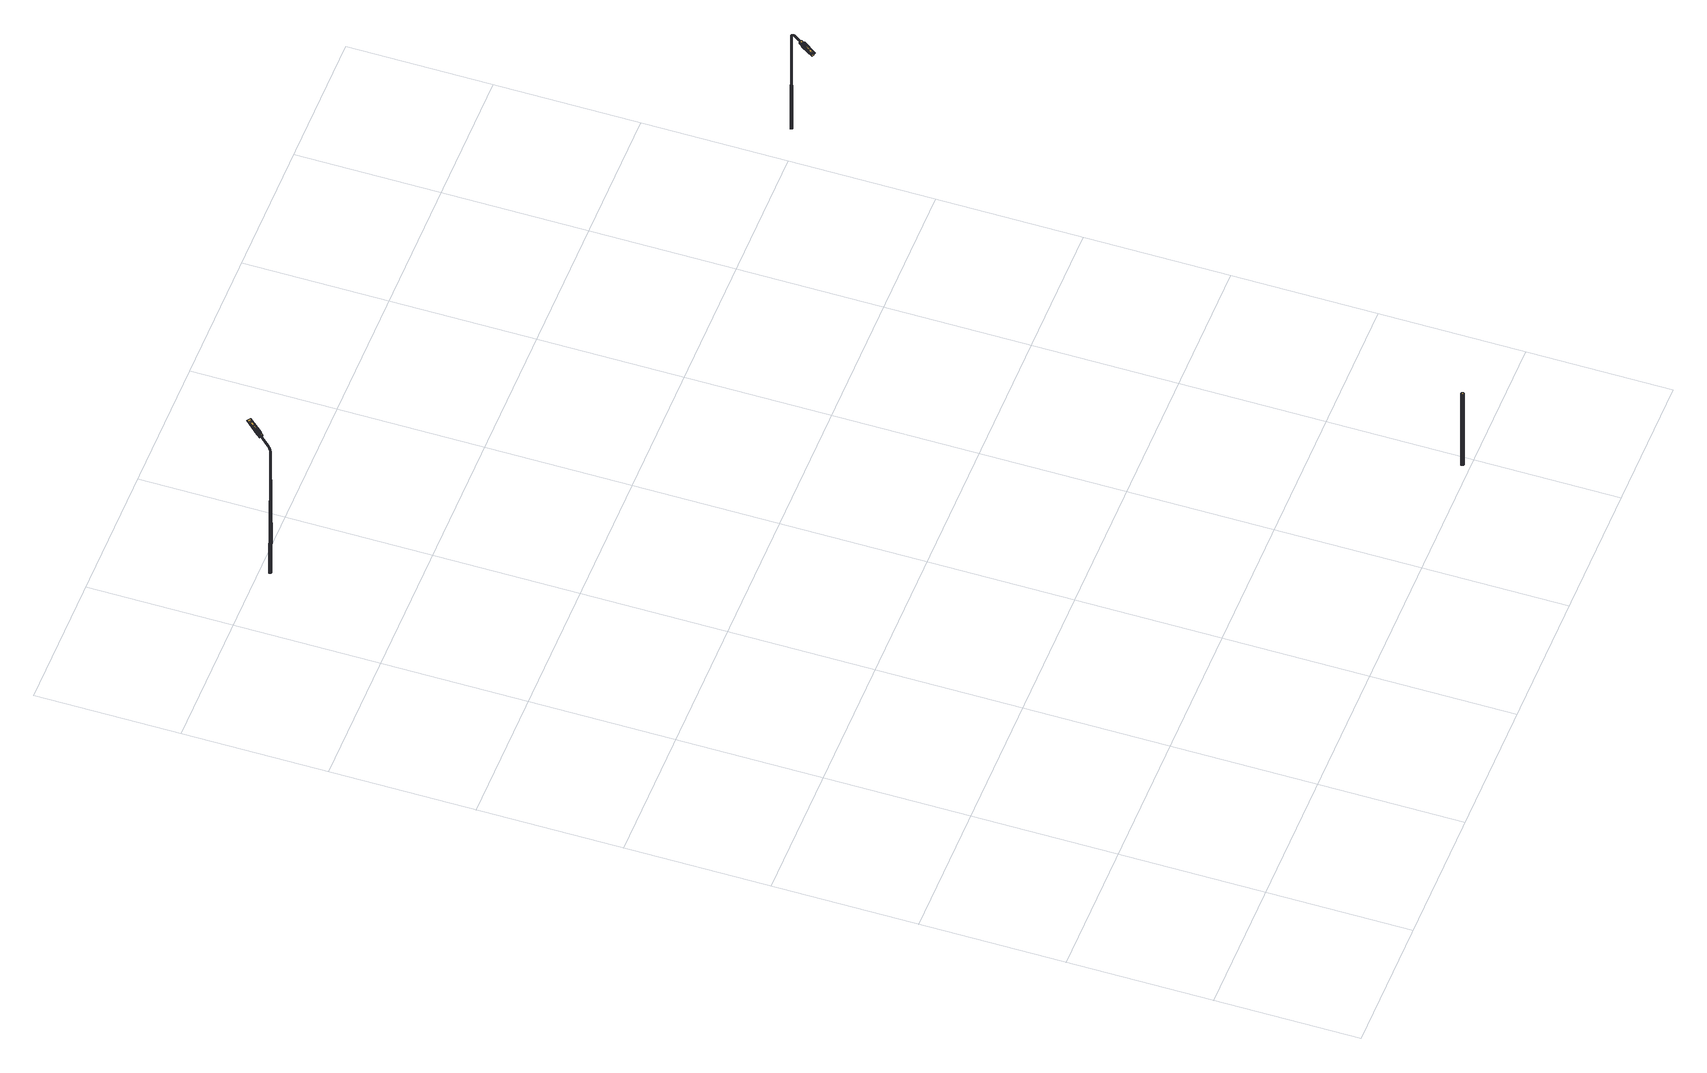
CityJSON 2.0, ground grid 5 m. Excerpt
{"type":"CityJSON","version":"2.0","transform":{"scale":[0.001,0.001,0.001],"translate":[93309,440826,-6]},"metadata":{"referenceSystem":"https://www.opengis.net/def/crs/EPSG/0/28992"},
"CityObjects":{
"cityfurniture1":{"type":"CityFurniture","attributes":{"Lichtpunttype":"Straatverlichting","Brondatum":"12-06-2019","Buurt_nummer":"62","Masttype":"MAST 4M LPH 4M VERZ VERJ D60 A1","Lamptype":"PLL 36W KL.830 XTRA POLAR","Buurtnaam":"Hillegersberg Noord","Nummer":"2","Geplaatst_op":"01-01-2000","Wijknummer":"6","Nivo":"0","Datum_laatste_mutatie":"07-06-2019","Straatnaam":"Plaszicht","Thema":"Lichtmasten","Beheerobject":"88528/OVL-002","Armatuurtype":"76 2000 SDN 1X PLL 36W EVSA D60","Objecthoogte":"4","Klasse":"Tertiaire weg","Wijknaam":"Hillegersberg-Schiebroek"},"geometry":[{"type":"MultiSurface","lod":"2","boundaries":[[[0,1,2,3]],[[4,0,3,5]],[[6,4,5,7]],[[8,6,7,9]],[[10,8,9,11]],[[12,10,11,13]],[[14,12,13,15]],[[16,14,15,17]],[[18,16,17,19]],[[20,18,19,21]],[[22,20,21,23]],[[24,22,23,25]],[[26,24,25,27]],[[28,26,27,29]],[[30,28,29,31]],[[32,30,31,33]],[[34,32,33,35]],[[36,34,35,37]],[[38,36,37,39]],[[40,38,39,41]],[[42,40,41,43]],[[44,42,43,45]],[[46,44,45,47]],[[1,46,47,2]],[[46,1,0,4,6,8,10,12,14,16,18,20,22,24,26,28,30,32,34,36,38,40,42,44]]]}]},
"cityfurniture2":{"type":"CityFurniture","attributes":{"Lichtpunttype":"Straatverlichting","Brondatum":"12-06-2019","Buurt_nummer":"62","Masttype":"MAST 4M LPH 4M VERZ VERJ D60 A1","Lamptype":"PLL 36W KL.830 XTRA POLAR","Buurtnaam":"Hillegersberg Noord","Nummer":"2","Geplaatst_op":"01-01-2000","Wijknummer":"6","Nivo":"0","Datum_laatste_mutatie":"07-06-2019","Straatnaam":"Plaszicht","Thema":"Lichtmasten","Beheerobject":"88528/OVL-002","Armatuurtype":"76 2000 SDN 1X PLL 36W EVSA D60","Objecthoogte":"4","Klasse":"Tertiaire weg","Wijknaam":"Hillegersberg-Schiebroek"},"geometry":[{"type":"MultiSurface","lod":"2","boundaries":[[[48,49,50,51,52,53]],[[54,55,56,57,58,59]],[[60,61,62,63,64,65]],[[66,67,68,69,70,71]],[[64,63,62,72,73,74]],[[59,58,57,75,76,77]],[[78,79,68,67,66,80]],[[71,70,69,81,82,83]],[[84,85,86,87]],[[88,89,90,79,78,80]],[[91,92,93,94,95,96]],[[62,97,98,72]],[[99,100,101,102]],[[103,104,93,92,91,105]],[[68,106,107,69]],[[97,108,109,98]],[[110,96,100,99]],[[74,73,72,50,49,48]],[[111,112,113,56,55,54]],[[57,114,115,75]],[[116,117,104,103,105,118]],[[119,53,120,121]],[[122,123,124,114]],[[109,125,126,127]],[[125,128,129,126]],[[130,119,121,131]],[[94,132,84,133]],[[85,130,131,86]],[[96,95,94,133,134,100]],[[128,54,59,129]],[[56,122,114,57]],[[135,136,137,138]],[[98,109,127,139]],[[133,84,87,140]],[[141,142,143,144]],[[145,146,147,148]],[[108,149,125,109]],[[150,71,83,151]],[[123,135,138,124]],[[72,98,139,50]],[[144,143,152,153]],[[107,144,153,154]],[[155,64,74,156]],[[157,111,54,128]],[[69,107,154,81]],[[143,99,102,152]],[[158,159,160,161]],[[136,80,66,137]],[[129,59,77,162]],[[146,163,164,147]],[[50,139,165,51]],[[142,110,99,143]],[[127,126,166,167]],[[100,134,133,140,168,101]],[[124,138,159,158]],[[75,115,169,170]],[[115,158,161,169]],[[114,124,158,115]],[[159,150,151,160]],[[171,172,173,174]],[[175,176,119,130]],[[138,137,150,159]],[[139,127,167,165]],[[163,155,156,164]],[[177,178,179,180]],[[106,141,144,107]],[[181,182,183,184]],[[172,185,186,173]],[[187,65,64,155]],[[132,188,85,84]],[[188,175,130,85]],[[149,157,128,125]],[[189,190,88,191]],[[192,189,191,193]],[[194,195,196,197]],[[61,198,97,62]],[[199,200,190,189]],[[184,183,201,202]],[[126,129,162,166]],[[137,66,71,150]],[[176,48,53,119]],[[183,192,193,201]],[[203,204,205,206]],[[207,208,146,145]],[[209,199,189,192]],[[210,105,91,211]],[[212,213,142,141]],[[195,214,215,196]],[[216,217,218,219]],[[79,220,106,68]],[[193,191,136,135]],[[104,145,148,93]],[[198,221,108,97]],[[180,179,222,223]],[[202,201,123,122]],[[224,225,171,226]],[[219,218,213,212]],[[204,227,228,205]],[[211,91,96,110]],[[201,193,135,123]],[[217,229,210,218]],[[214,203,206,215]],[[229,118,105,210]],[[230,216,219,231]],[[93,148,132,94]],[[232,181,184,233]],[[221,234,149,108]],[[234,235,157,149]],[[236,187,155,163]],[[90,231,220,79]],[[218,210,211,213]],[[164,156,176,175]],[[156,74,48,176]],[[147,164,175,188]],[[213,211,110,142]],[[117,207,145,104]],[[208,236,163,146]],[[191,88,80,136]],[[220,212,141,106]],[[235,237,111,157]],[[113,202,122,56]],[[231,219,212,220]],[[148,147,188,132]],[[238,239,240,241]],[[242,243,244,245]],[[246,247,248,249]],[[225,250,172,171]],[[251,252,216,230]],[[253,254,255,256,257,258]],[[259,260,250,225]],[[261,262,263,264]],[[265,258,257,266]],[[267,268,269,270]],[[271,261,264,272]],[[273,238,241,274]],[[268,275,276,269]],[[275,277,278,276]],[[279,280,203,214]],[[254,271,272,255]],[[281,251,230,282]],[[283,284,285,286]],[[287,288,289,290]],[[250,291,185,172]],[[239,242,245,240]],[[243,292,293,244]],[[294,279,214,195]],[[223,222,118,229]],[[293,295,249,296,297,298]],[[227,299,300,301,302,228]],[[200,303,281,282,304,190]],[[305,287,290,306]],[[262,283,286,263]],[[307,246,249,295,293,292]],[[308,309,232,233,310,237]],[[311,274,312,313,314,315]],[[316,259,225,224]],[[317,294,195,194]],[[318,315,314,291]],[[260,318,291,250]],[[319,316,224,300]],[[320,321,281,303,200,322]],[[323,324,325,232,309,308]],[[326,223,229,217]],[[327,328,227,204]],[[282,230,231,90]],[[329,319,300,299,227,328]],[[330,331,178,177]],[[304,282,90,89,88,190]],[[332,330,177,333]],[[174,173,234,221]],[[185,323,308,186]],[[280,327,204,203]],[[252,326,217,216]],[[291,314,323,185]],[[334,335,336,337]],[[338,339,207,117]],[[313,312,325,324,323,314]],[[340,322,200,199]],[[341,342,61,60,65,343]],[[240,245,344,335]],[[345,340,199,209]],[[344,346,340,345]],[[325,337,181,232]],[[274,241,334,312]],[[335,344,345,336]],[[245,244,346,344]],[[244,293,298,346]],[[241,240,335,334]],[[346,298,322,340]],[[339,347,208,207]],[[312,334,337,325]],[[337,336,182,181]],[[197,196,339,338]],[[321,348,251,281]],[[173,186,235,234]],[[205,228,343,349]],[[350,349,187,236]],[[206,205,349,350]],[[215,206,350,347]],[[336,345,209,182]],[[310,233,113,112,111,237]],[[182,209,192,183]],[[186,308,237,235]],[[233,184,202,113]],[[347,350,236,208]],[[349,343,65,187]],[[196,215,347,339]],[[351,174,221,198]],[[352,333,353,354]],[[353,180,223,326]],[[297,296,321,320,322,298]],[[348,354,252,251]],[[248,355,352,356]],[[226,171,174,351]],[[249,248,356,296]],[[342,351,198,61]],[[300,224,226,301]],[[296,356,348,321]],[[302,301,342,341,343,228]],[[355,332,333,352]],[[333,177,180,353]],[[357,265,266,358]],[[301,226,351,342]],[[356,352,354,348]],[[354,353,326,252]],[[165,167,359,360]],[[77,76,75,170,361,362]],[[101,168,140,363,364,365]],[[362,361,170,366,367,368]],[[51,165,360,369]],[[306,290,318,260]],[[160,151,370,371]],[[102,101,365,372]],[[161,160,371,373]],[[152,102,372,374]],[[154,153,375,376]],[[290,289,315,318]],[[377,305,306,378]],[[53,52,51,369,379,120]],[[153,152,374,375]],[[83,82,81,380,381,382]],[[151,83,382,370]],[[81,154,376,380]],[[277,383,384,278]],[[385,273,274,311,315,289]],[[264,263,386,387]],[[388,389,279,294]],[[389,390,280,279]],[[87,86,391,392]],[[386,393,330,332]],[[390,394,327,280]],[[272,264,387,247]],[[86,131,395,391]],[[255,272,247,246]],[[270,269,388,396]],[[140,87,392,363]],[[131,121,397,395]],[[398,399,400,401,402,403]],[[384,403,402,394]],[[401,400,319,329,328,402]],[[394,402,328,327]],[[393,404,331,330]],[[263,286,393,386]],[[269,276,389,388]],[[286,285,404,393]],[[120,379,369,405,406,407]],[[400,408,316,319]],[[399,409,408,400]],[[410,357,358,411]],[[383,412,403,384]],[[408,378,259,316]],[[378,306,260,259]],[[276,278,390,389]],[[413,194,197,414,179,178]],[[256,255,246,307,292,257]],[[409,377,378,408]],[[415,416,417,418]],[[416,410,411,417]],[[278,384,394,390]],[[266,257,292,243]],[[419,267,270,420,285,284]],[[420,270,396,421,404,285]],[[422,423,287,305]],[[424,422,305,377]],[[288,425,418,273,385,289]],[[387,386,332,355]],[[411,358,242,239]],[[423,426,288,287]],[[427,424,377,409]],[[396,388,294,317]],[[414,197,338,428,222,179]],[[417,411,239,238]],[[358,266,243,242]],[[426,429,415,418,425,288]],[[428,338,117,116,118,222]],[[412,430,431,399,398,403]],[[431,427,409,399]],[[418,417,238,273]],[[247,387,355,248]],[[432,268,267,433]],[[433,267,419,284,434,435]],[[366,436,373,371,370,382,381,380,376,375,374,372,365,364,363,392,391,395,397,407,406,405,437,438,439,440,368,367]],[[359,441,439,438]],[[360,359,438,437]],[[434,284,283,442]],[[404,421,396,317,443,331]],[[441,444,440,439]],[[445,446,447,254,253,258]],[[448,445,258,265]],[[443,317,194,413,178,331]],[[449,277,275,450]],[[451,452,448,453]],[[452,448,265,357]],[[454,433,432,455]],[[424,427,456,457]],[[450,275,268,432]],[[458,459,262,261]],[[447,460,271,254]],[[460,458,261,271]],[[461,462,463,464]],[[442,283,262,459]],[[465,410,416,466]],[[467,466,465,468]],[[383,277,449,469]],[[452,357,410,465]],[[459,458,460,447,446,445,448,452,465,466,470,471,472,463,462,457,456,473,474,475,469,449,450,432,433,435,434,442]],[[412,383,469,475]],[[464,463,472,476]],[[472,426,423,463]],[[431,430,412,475,474,473]],[[470,415,429,426,472,471]],[[463,423,422,462]],[[422,424,457,462]],[[472,471,477,476]],[[478,477,471,470]],[[466,416,415,470]],[[427,431,473,456]],[[479,475,474,473,480,481]],[[482,447,460,483]],[[455,432,450,484]],[[480,473,456,485]],[[486,457,462,461]],[[468,465,452,451]],[[487,449,469,488]],[[488,469,475,479]],[[483,460,458,489]],[[490,459,442,491]],[[485,456,457,486]],[[489,458,459,490]],[[453,448,445,492]],[[454,493,494,434,435,433]],[[484,450,449,487]],[[491,442,434,494]],[[482,495,492,445,446,447]],[[478,470,466,467]],[[170,169,436,366]],[[169,161,373,436]],[[162,77,362,444]],[[121,120,407,397]],[[166,162,444,441]],[[369,360,437,405]],[[167,166,441,359]],[[444,362,368,440]],[[496,497,498,499]],[[500,501,502,503]],[[504,505,506]],[[507,508,509]],[[510,511,512]],[[513,514,515]],[[499,498,516,517]],[[518,500,503,519]],[[520,521,522,523]],[[524,518,525,526,527]],[[528,529,530,531]],[[532,506,533,520,521,534,535,536,537]],[[538,523,522,539,540,541,517,516,542,543,544]],[[533,520,523,538]],[[545,546,547,526,525,548]],[[524,549,550,551,536,535,534,521,520,533,504,501,500,518]],[[535,536,552,541,540]],[[514,507,553,554,555]],[[514,556,557]],[[507,510,497,496]],[[549,558,550]],[[513,559,560]],[[561,513,560,562,510,512,563]],[[564,565,545,546]],[[566,510,562]],[[501,504,567,502]],[[521,534,539,522]],[[507,496,499,553]],[[551,558,537]],[[537,568,569,558]],[[504,533,538,544,567]],[[518,519,548,525]],[[546,564,570,547]],[[496,507,514,515,497]],[[514,513,561,563,512,510,507]],[[530,521,534,531]],[[537,551,536]],[[571,514,556]],[[569,549,524]],[[514,557,507]],[[508,507,514]],[[500,505,501]],[[558,549,569]],[[550,549,572,573]],[[511,509,508,571,556,557]],[[558,551,550]],[[551,550,573,574]],[[514,513,556]],[[507,511,510]],[[575,500,518]],[[556,513,561]],[[576,506,505,575]],[[546,545,577,555,554,547]],[[508,514,571]],[[511,507,557]],[[505,500,575]],[[506,504,533]],[[560,562,566,535,534,521,520,559]],[[507,509,511]],[[519,503,502,567,544,543,577,545,565,545,548]],[[510,512,563,561,513,515,497]],[[534,535,540,539]],[[497,515,542,516,498]],[[576,568,537,532,506]],[[515,514,555,577,543,542]],[[536,551,574,552]],[[568,576,575,518,524,569]],[[511,557,556,561,563,512]],[[505,504,501]],[[499,517,541,552,574,573,572,527,526,547,570,547,554,553]],[[549,524,527,572]],[[578,579,580,581]],[[581,582,583,580]],[[584,585,586,581,580,587]],[[586,588,582,581]],[[589,590,591,592,588,586,585]],[[593,579,578,594]],[[595,596,597,584,587,598,599]],[[580,583,598,587]],[[589,597,596,590]],[[580,579,593,600,601,583]],[[585,584,597,589]],[[602,603,594,578,581,582]]]}]},
"cityfurniture3":{"type":"CityFurniture","attributes":{"Lichtpunttype":"Straatverlichting","Brondatum":"12-06-2019","Buurt_nummer":"62","Masttype":"TRAMMAST LPH 10M","Lamptype":"CPO-TW 140W KL.728","Buurtnaam":"Hillegersberg Noord","Nummer":"20","Uithoudertype":"UITHOUDER OV CONVERSIEMODEL","Geplaatst_op":"02-12-2010","Wijknummer":"6","Nivo":"0","Datum_laatste_mutatie":"07-06-2019","Straatnaam":"Straatweg","Thema":"Lichtmasten","Beheerobject":"71935/OVL-020","Armatuurtype":"4767 ARM SGS 453 1X CPO-TW 140W K EB OC FG EVSA VLAK GLAS LS-6","Objecthoogte":"10","Klasse":"Verbindingsweg 2-zijdig","Wijknaam":"Hillegersberg-Schiebroek"},"geometry":[{"type":"MultiSurface","lod":"2","boundaries":[[[604,605,606,607]],[[608,604,607,609]],[[610,608,609,611]],[[612,610,611,613]],[[614,612,613,615]],[[616,614,615,617]],[[618,616,617,619]],[[620,618,619,621]],[[622,620,621,623]],[[624,622,623,625]],[[626,624,625,627]],[[628,626,627,629]],[[630,628,629,631]],[[632,630,631,633]],[[634,632,633,635]],[[636,634,635,637]],[[638,636,637,639]],[[640,638,639,641]],[[642,640,641,643]],[[644,642,643,645]],[[646,644,645,647]],[[648,646,647,649]],[[650,648,649,651]],[[605,650,651,606]],[[650,605,604,608,610,612,614,616,618,620,622,624,626,628,630,632,634,636,638,640,642,644,646,648]]]}]},
"cityfurniture4":{"type":"CityFurniture","attributes":{"Lichtpunttype":"Straatverlichting","Brondatum":"12-06-2019","Buurt_nummer":"62","Masttype":"MAST 6M LPH 6M ST VERJ D89 B1","Lamptype":"SON PRO E 50W E27","Buurtnaam":"Hillegersberg Noord","Nummer":"1","Geplaatst_op":"01-01-1998","Wijknummer":"6","Nivo":"0","Datum_laatste_mutatie":"07-06-2019","Straatnaam":"Plaszicht","Thema":"Lichtmasten","Beheerobject":"88528/OVL-001","Armatuurtype":"490 SGS 203 1X SON 50W <NB>","Objecthoogte":"6","Klasse":"Tertiaire weg","Wijknaam":"Hillegersberg-Schiebroek"},"geometry":[{"type":"MultiSurface","lod":"2","boundaries":[[[652,653,654,655,656,657]],[[658,659,660,661,662,663]],[[664,665,666,667,668,669]],[[670,671,672,673,674,675]],[[668,667,666,676,677,678]],[[663,662,661,679,680,681]],[[682,683,672,671,670,684]],[[675,674,673,685,686,687]],[[688,689,690,691]],[[692,693,694,683,682,684]],[[695,696,697,698,699,700]],[[666,701,702,676]],[[703,704,705,706]],[[707,708,697,696,695,709]],[[672,710,711,673]],[[701,712,713,702]],[[714,700,704,703]],[[678,677,676,654,653,652]],[[715,716,717,660,659,658]],[[661,718,719,679]],[[720,721,708,707,709,722]],[[723,657,724,725]],[[726,727,728,718]],[[713,729,730,731]],[[729,732,733,730]],[[734,723,725,735]],[[698,736,688,737]],[[689,734,735,690]],[[700,699,698,737,738,704]],[[732,658,663,733]],[[660,726,718,661]],[[739,740,741,742]],[[702,713,731,743]],[[737,688,691,744]],[[745,746,747,748]],[[749,750,751,752]],[[712,753,729,713]],[[754,675,687,755]],[[727,739,742,728]],[[676,702,743,654]],[[748,747,756,757]],[[711,748,757,758]],[[759,668,678,760]],[[761,715,658,732]],[[673,711,758,685]],[[747,703,706,756]],[[762,763,764,765]],[[740,684,670,741]],[[733,663,681,766]],[[750,767,768,751]],[[654,743,769,655]],[[746,714,703,747]],[[731,730,770,771]],[[704,738,737,744,772,705]],[[728,742,763,762]],[[679,719,773,774]],[[719,762,765,773]],[[718,728,762,719]],[[763,754,755,764]],[[775,776,777,778]],[[779,780,723,734]],[[742,741,754,763]],[[743,731,771,769]],[[767,759,760,768]],[[781,782,783,784]],[[710,745,748,711]],[[785,786,787,788]],[[776,789,790,777]],[[791,669,668,759]],[[736,792,689,688]],[[792,779,734,689]],[[753,761,732,729]],[[793,794,692,795]],[[796,793,795,797]],[[798,799,800,801]],[[665,802,701,666]],[[803,804,794,793]],[[788,787,805,806]],[[730,733,766,770]],[[741,670,675,754]],[[780,652,657,723]],[[787,796,797,805]],[[807,808,809,810]],[[811,812,750,749]],[[813,803,793,796]],[[814,709,695,815]],[[816,817,746,745]],[[799,818,819,800]],[[820,821,822,823]],[[683,824,710,672]],[[797,795,740,739]],[[708,749,752,697]],[[802,825,712,701]],[[784,783,826,827]],[[806,805,727,726]],[[828,829,775,830]],[[823,822,817,816]],[[808,831,832,809]],[[815,695,700,714]],[[805,797,739,727]],[[821,833,814,822]],[[818,807,810,819]],[[833,722,709,814]],[[834,820,823,835]],[[697,752,736,698]],[[836,785,788,837]],[[825,838,753,712]],[[838,839,761,753]],[[840,791,759,767]],[[694,835,824,683]],[[822,814,815,817]],[[768,760,780,779]],[[760,678,652,780]],[[751,768,779,792]],[[817,815,714,746]],[[721,811,749,708]],[[812,840,767,750]],[[795,692,684,740]],[[824,816,745,710]],[[839,841,715,761]],[[717,806,726,660]],[[835,823,816,824]],[[752,751,792,736]],[[842,843,844,845]],[[846,847,848,849]],[[850,851,852,853]],[[829,854,776,775]],[[855,856,820,834]],[[857,858,859,860,861,862]],[[863,864,854,829]],[[865,866,867,868]],[[869,862,861,870]],[[871,872,873,874]],[[875,865,868,876]],[[877,842,845,878]],[[872,879,880,873]],[[879,881,882,880]],[[883,884,807,818]],[[858,875,876,859]],[[885,855,834,886]],[[887,888,889,890]],[[891,892,893,894]],[[854,895,789,776]],[[843,846,849,844]],[[847,896,897,848]],[[898,883,818,799]],[[827,826,722,833]],[[897,899,853,900,901,902]],[[831,903,904,905,906,832]],[[804,907,885,886,908,794]],[[909,891,894,910]],[[866,887,890,867]],[[911,850,853,899,897,896]],[[912,913,836,837,914,841]],[[915,878,916,917,918,919]],[[920,863,829,828]],[[921,898,799,798]],[[922,919,918,895]],[[864,922,895,854]],[[923,920,828,904]],[[924,925,885,907,804,926]],[[927,928,929,836,913,912]],[[930,827,833,821]],[[931,932,831,808]],[[886,834,835,694]],[[933,923,904,903,831,932]],[[934,935,782,781]],[[908,886,694,693,692,794]],[[936,934,781,937]],[[778,777,838,825]],[[789,927,912,790]],[[884,931,808,807]],[[856,930,821,820]],[[895,918,927,789]],[[938,939,940,941]],[[942,943,811,721]],[[917,916,929,928,927,918]],[[944,926,804,803]],[[945,946,665,664,669,947]],[[844,849,948,939]],[[949,944,803,813]],[[948,950,944,949]],[[929,941,785,836]],[[878,845,938,916]],[[939,948,949,940]],[[849,848,950,948]],[[848,897,902,950]],[[845,844,939,938]],[[950,902,926,944]],[[943,951,812,811]],[[916,938,941,929]],[[941,940,786,785]],[[801,800,943,942]],[[925,952,855,885]],[[777,790,839,838]],[[809,832,947,953]],[[954,953,791,840]],[[810,809,953,954]],[[819,810,954,951]],[[940,949,813,786]],[[914,837,717,716,715,841]],[[786,813,796,787]],[[790,912,841,839]],[[837,788,806,717]],[[951,954,840,812]],[[953,947,669,791]],[[800,819,951,943]],[[955,778,825,802]],[[956,937,957,958]],[[957,784,827,930]],[[901,900,925,924,926,902]],[[952,958,856,855]],[[852,959,956,960]],[[830,775,778,955]],[[853,852,960,900]],[[946,955,802,665]],[[904,828,830,905]],[[900,960,952,925]],[[906,905,946,945,947,832]],[[959,936,937,956]],[[937,781,784,957]],[[961,869,870,962]],[[905,830,955,946]],[[960,956,958,952]],[[958,957,930,856]],[[769,771,963,964]],[[681,680,679,774,965,966]],[[705,772,744,967,968,969]],[[966,965,774,970,971,972]],[[655,769,964,973]],[[910,894,922,864]],[[764,755,974,975]],[[706,705,969,976]],[[765,764,975,977]],[[756,706,976,978]],[[758,757,979,980]],[[894,893,919,922]],[[981,909,910,982]],[[657,656,655,973,983,724]],[[757,756,978,979]],[[687,686,685,984,985,986]],[[755,687,986,974]],[[685,758,980,984]],[[881,987,988,882]],[[989,877,878,915,919,893]],[[868,867,990,991]],[[992,993,883,898]],[[993,994,884,883]],[[691,690,995,996]],[[990,997,934,936]],[[994,998,931,884]],[[876,868,991,851]],[[690,735,999,995]],[[859,876,851,850]],[[874,873,992,1000]],[[744,691,996,967]],[[735,725,1001,999]],[[1002,1003,1004,1005,1006,1007]],[[988,1007,1006,998]],[[1005,1004,923,933,932,1006]],[[998,1006,932,931]],[[997,1008,935,934]],[[867,890,997,990]],[[873,880,993,992]],[[890,889,1008,997]],[[724,983,973,1009,1010,1011]],[[1004,1012,920,923]],[[1003,1013,1012,1004]],[[1014,961,962,1015]],[[987,1016,1007,988]],[[1012,982,863,920]],[[982,910,864,863]],[[880,882,994,993]],[[1017,798,801,1018,783,782]],[[860,859,850,911,896,861]],[[1013,981,982,1012]],[[1019,1020,1021,1022]],[[1020,1014,1015,1021]],[[882,988,998,994]],[[870,861,896,847]],[[1023,871,874,1024,889,888]],[[1024,874,1000,1025,1008,889]],[[1026,1027,891,909]],[[1028,1026,909,981]],[[892,1029,1022,877,989,893]],[[991,990,936,959]],[[1015,962,846,843]],[[1027,1030,892,891]],[[1031,1028,981,1013]],[[1000,992,898,921]],[[1018,801,942,1032,826,783]],[[1021,1015,843,842]],[[962,870,847,846]],[[1030,1033,1019,1022,1029,892]],[[1032,942,721,720,722,826]],[[1016,1034,1035,1003,1002,1007]],[[1035,1031,1013,1003]],[[1022,1021,842,877]],[[851,991,959,852]],[[1036,872,871,1037]],[[1037,871,1023,888,1038,1039]],[[970,1040,977,975,974,986,985,984,980,979,978,976,969,968,967,996,995,999,1001,1011,1010,1009,1041,1042,1043,1044,972,971]],[[963,1045,1043,1042]],[[964,963,1042,1041]],[[1038,888,887,1046]],[[1008,1025,1000,921,1047,935]],[[1045,1048,1044,1043]],[[1049,1050,1051,858,857,862]],[[1052,1049,862,869]],[[1047,921,798,1017,782,935]],[[1053,881,879,1054]],[[1055,1056,1052,1057]],[[1056,1052,869,961]],[[1058,1037,1036,1059]],[[1028,1031,1060,1061]],[[1054,879,872,1036]],[[1062,1063,866,865]],[[1051,1064,875,858]],[[1064,1062,865,875]],[[1065,1066,1067,1068]],[[1046,887,866,1063]],[[1069,1014,1020,1070]],[[1071,1070,1069,1072]],[[987,881,1053,1073]],[[1056,961,1014,1069]],[[1063,1062,1064,1051,1050,1049,1052,1056,1069,1070,1074,1075,1076,1067,1066,1061,1060,1077,1078,1079,1073,1053,1054,1036,1037,1039,1038,1046]],[[1016,987,1073,1079]],[[1068,1067,1076,1080]],[[1076,1030,1027,1067]],[[1035,1034,1016,1079,1078,1077]],[[1074,1019,1033,1030,1076,1075]],[[1067,1027,1026,1066]],[[1026,1028,1061,1066]],[[1076,1075,1081,1080]],[[1082,1081,1075,1074]],[[1070,1020,1019,1074]],[[1031,1035,1077,1060]],[[1083,1079,1078,1077,1084,1085]],[[1086,1051,1064,1087]],[[1059,1036,1054,1088]],[[1084,1077,1060,1089]],[[1090,1061,1066,1065]],[[1072,1069,1056,1055]],[[1091,1053,1073,1092]],[[1092,1073,1079,1083]],[[1087,1064,1062,1093]],[[1094,1063,1046,1095]],[[1089,1060,1061,1090]],[[1093,1062,1063,1094]],[[1057,1052,1049,1096]],[[1058,1097,1098,1038,1039,1037]],[[1088,1054,1053,1091]],[[1095,1046,1038,1098]],[[1086,1099,1096,1049,1050,1051]],[[1082,1074,1070,1071]],[[774,773,1040,970]],[[773,765,977,1040]],[[766,681,966,1048]],[[725,724,1011,1001]],[[770,766,1048,1045]],[[973,964,1041,1009]],[[771,770,1045,963]],[[1048,966,972,1044]],[[1100,1101,1102,1103]],[[1104,1105,1106,1107]],[[1108,1109,1110]],[[1111,1112,1113]],[[1114,1115,1116]],[[1117,1118,1119]],[[1103,1102,1120,1121]],[[1122,1104,1107,1123]],[[1124,1125,1126,1127]],[[1128,1122,1129,1130,1131]],[[1132,1133,1134,1135]],[[1136,1110,1137,1124,1125,1138,1139,1140,1141]],[[1142,1127,1126,1143,1144,1145,1121,1120,1146,1147,1148]],[[1137,1124,1127,1142]],[[1149,1150,1151,1130,1129,1152]],[[1128,1153,1154,1155,1140,1139,1138,1125,1124,1137,1108,1105,1104,1122]],[[1139,1140,1156,1145,1144]],[[1118,1111,1157,1158,1159]],[[1118,1160,1161]],[[1111,1114,1101,1100]],[[1153,1162,1154]],[[1117,1163,1164]],[[1165,1117,1164,1166,1114,1116,1167]],[[1168,1169,1149,1150]],[[1170,1114,1166]],[[1105,1108,1171,1106]],[[1125,1138,1143,1126]],[[1111,1100,1103,1157]],[[1155,1162,1141]],[[1141,1172,1173,1162]],[[1108,1137,1142,1148,1171]],[[1122,1123,1152,1129]],[[1150,1168,1174,1151]],[[1100,1111,1118,1119,1101]],[[1118,1117,1165,1167,1116,1114,1111]],[[1134,1125,1138,1135]],[[1141,1155,1140]],[[1175,1118,1160]],[[1173,1153,1128]],[[1118,1161,1111]],[[1112,1111,1118]],[[1104,1109,1105]],[[1162,1153,1173]],[[1154,1153,1176,1177]],[[1115,1113,1112,1175,1160,1161]],[[1162,1155,1154]],[[1155,1154,1177,1178]],[[1118,1117,1160]],[[1111,1115,1114]],[[1179,1104,1122]],[[1160,1117,1165]],[[1180,1110,1109,1179]],[[1150,1149,1181,1159,1158,1151]],[[1112,1118,1175]],[[1115,1111,1161]],[[1109,1104,1179]],[[1110,1108,1137]],[[1164,1166,1170,1139,1138,1125,1124,1163]],[[1111,1113,1115]],[[1123,1107,1106,1171,1148,1147,1181,1149,1169,1149,1152]],[[1114,1116,1167,1165,1117,1119,1101]],[[1138,1139,1144,1143]],[[1101,1119,1146,1120,1102]],[[1180,1172,1141,1136,1110]],[[1119,1118,1159,1181,1147,1146]],[[1140,1155,1178,1156]],[[1172,1180,1179,1122,1128,1173]],[[1115,1161,1160,1165,1167,1116]],[[1109,1108,1105]],[[1103,1121,1145,1156,1178,1177,1176,1131,1130,1151,1174,1151,1158,1157]],[[1153,1128,1131,1176]],[[1182,1183,1184,1185]],[[1185,1186,1187,1184]],[[1188,1189,1190,1185,1184,1191]],[[1190,1192,1186,1185]],[[1193,1194,1195,1196,1192,1190,1189]],[[1197,1183,1182,1198]],[[1199,1200,1201,1188,1191,1202,1203]],[[1184,1187,1202,1191]],[[1193,1201,1200,1194]],[[1184,1183,1197,1204,1205,1187]],[[1189,1188,1201,1193]],[[1206,1207,1198,1182,1185,1186]]]}]}
},
"vertices":[
[645,34015,4070],[655,34023,4070],[655,34023,2737],[645,34015,2737],[637,34005,4070],[637,34005,2737],[632,33993,4070],[632,33993,2737],[630,33980,4070],[630,33980,2737],[632,33967,4070],[632,33967,2737],[637,33955,4070],[637,33955,2737],[645,33945,4070],[645,33945,2737],[655,33937,4070],[655,33937,2737],[667,33932,4070],[667,33932,2737],[680,33930,4070],[680,33930,2737],[693,33932,4070],[693,33932,2737],[705,33937,4070],[705,33937,2737],[715,33945,4070],[715,33945,2737],[723,33955,4070],[723,33955,2737],[728,33967,4070],[728,33967,2737],[730,33980,4070],[730,33980,2737],[728,33993,4070],[728,33993,2737],[723,34005,4070],[723,34005,2737],[715,34015,4070],[715,34015,2737],[705,34023,4070],[705,34023,2737],[693,34028,4070],[693,34028,2737],[680,34030,4070],[680,34030,2737],[667,34028,4070],[667,34028,2737],
[741,34078,8533],[740,34078,8536],[740,34077,8538],[753,34093,8546],[753,34094,8543],[753,34094,8541],[733,34046,8544],[734,34044,8544],[737,34042,8545],[750,34060,8556],[748,34061,8555],[746,34063,8555],[708,34036,8500],[706,34034,8502],[717,34048,8516],[717,34049,8514],[719,34050,8512],[708,34037,8498],[768,34052,8542],[769,34052,8540],[770,34053,8538],[783,34070,8546],[782,34069,8548],[782,34069,8550],[728,34062,8528],[729,34063,8526],[729,34063,8524],[764,34077,8564],[762,34079,8564],[761,34081,8563],[757,34038,8530],[758,34038,8528],[756,34036,8532],[796,34086,8551],[796,34086,8553],[795,34085,8556],[767,34089,8528],[763,34092,8530],[775,34107,8534],[779,34104,8532],[745,34022,8520],[745,34023,8518],[747,34024,8516],[752,34054,8512],[751,34057,8512],[749,34058,8511],[760,34071,8520],[761,34070,8521],[764,34068,8521],[715,34045,8520],[726,34059,8532],[779,34079,8530],[775,34082,8528],[787,34098,8532],[791,34095,8534],[740,34043,8501],[739,34045,8500],[743,34041,8501],[771,34055,8533],[783,34070,8541],[715,34042,8524],[726,34057,8536],[767,34064,8523],[721,34030,8531],[722,34028,8531],[724,34027,8531],[754,34056,8555],[769,34074,8563],[731,34032,8488],[729,34033,8488],[733,34030,8488],[756,34094,8536],[766,34111,8546],[769,34110,8541],[741,34040,8544],[746,34038,8542],[759,34054,8553],[728,34053,8540],[741,34070,8550],[739,34073,8547],[730,34050,8542],[743,34066,8553],[759,34093,8532],[772,34109,8537],[756,34074,8521],[771,34086,8527],[773,34085,8527],[750,34036,8540],[753,34036,8536],[766,34052,8547],[763,34052,8550],[739,34075,8542],[783,34101,8532],[771,34058,8529],[769,34061,8525],[781,34076,8532],[783,34073,8536],[735,34048,8501],[730,34050,8502],[740,34063,8514],[745,34060,8512],[716,34038,8527],[779,34069,8555],[793,34086,8560],[794,34092,8537],[795,34089,8541],[796,34087,8546],[722,34051,8508],[733,34065,8520],[718,34034,8529],[772,34071,8562],[776,34070,8559],[790,34087,8564],[787,34089,8567],[757,34084,8562],[726,34051,8505],[736,34064,8516],[752,34092,8550],[754,34087,8559],[753,34090,8555],[785,34100,8532],[782,34092,8569],[778,34095,8570],[686,34005,8473],[686,34001,8476],[695,34012,8494],[694,34016,8492],[747,34078,8525],[744,34079,8529],[714,33998,8442],[712,34002,8441],[718,34010,8458],[720,34005,8459],[707,33997,8498],[712,33994,8496],[722,34007,8514],[717,34009,8515],[687,33996,8477],[696,34007,8496],[712,34039,8495],[751,34077,8523],[730,34007,8509],[734,34008,8505],[741,34021,8524],[727,34007,8512],[738,34021,8527],[708,34005,8441],[704,34008,8441],[710,34016,8458],[714,34013,8458],[704,34032,8505],[721,33995,8492],[724,33996,8489],[733,34022,8529],[729,34024,8531],[694,34010,8443],[689,34010,8445],[696,34017,8463],[700,34018,8461],[725,34036,8488],[721,34038,8490],[717,33994,8494],[746,34038,8502],[756,34050,8514],[759,34043,8520],[758,34047,8516],[699,34010,8442],[705,34018,8459],[739,34018,8495],[738,34021,8492],[748,34034,8505],[749,34030,8508],[759,34040,8524],[704,34028,8509],[725,34019,8474],[728,34015,8475],[680,34001,8451],[679,33996,8453],[687,34009,8471],[685,34008,8447],[691,34016,8465],[737,34026,8490],[738,34013,8498],[749,34027,8512],[703,33999,8498],[713,34012,8516],[705,34024,8512],[706,34019,8514],[716,34038,8492],[709,34015,8515],[681,33963,8412],[686,33961,8412],[690,33967,8435],[685,33968,8435],[691,33961,8411],[696,33963,8410],[699,33967,8432],[695,33967,8434],[703,33968,8408],[706,33972,8407],[710,33977,8427],[707,33974,8429],[679,33991,8455],[729,34002,8483],[730,34006,8480],[698,33963,8365],[700,33965,8365],[700,33965,8386],[699,33964,8387],[698,33962,8387],[697,33961,8365],[673,33988,8432],[673,33984,8434],[704,33974,8364],[704,33979,8364],[705,33979,8385],[705,33974,8385],[692,33959,8365],[693,33959,8388],[697,33992,8364],[693,33994,8364],[693,33995,8384],[698,33993,8384],[703,33968,8365],[703,33969,8386],[676,33965,8412],[680,33971,8436],[687,33996,8364],[688,33997,8385],[682,33996,8364],[683,33997,8385],[694,34004,8423],[689,34004,8424],[727,33999,8486],[736,34011,8502],[703,33983,8364],[700,33988,8364],[701,33989,8384],[704,33984,8385],[668,33971,8388],[670,33966,8389],[673,33969,8412],[670,33974,8412],[680,33986,8457],[700,33965,8409],[704,33970,8431],[699,34002,8423],[705,33972,8430],[712,33980,8449],[711,33979,8450],[710,33977,8451],[683,34005,8448],[682,34004,8449],[689,34012,8468],[690,34014,8467],[726,33997,8487],[735,34009,8504],[666,33976,8388],[669,33979,8411],[701,33967,8409],[699,34003,8498],[700,34001,8498],[711,34014,8515],[679,33973,8436],[687,33979,8458],[684,33980,8458],[683,33982,8457],[677,33975,8435],[674,33994,8431],[703,34000,8422],[674,33979,8435],[677,33997,8429],[718,33987,8470],[719,33989,8468],[716,33986,8471],[690,33991,8478],[692,33990,8479],[694,33988,8479],[730,34011,8477],[684,34003,8426],[680,34001,8427],[678,33999,8428],[709,33991,8423],[707,33996,8423],[711,33986,8424],[716,33993,8443],[690,33976,8457],[696,33974,8457],[703,33983,8477],[698,33985,8478],[721,34023,8473],[717,34025,8474],[712,33984,8473],[698,34024,8484],[697,34023,8486],[700,34026,8483],[701,33974,8455],[708,33983,8476],[705,33975,8453],[712,34027,8475],[721,33992,8465],[703,34027,8480],[708,34028,8477],[695,34019,8489],[716,33989,8445],[722,34001,8461],[722,33996,8463],[711,33982,8426],[715,33984,8447],[688,33957,8365],[688,33958,8388],[766,34107,8560],[765,34109,8556],[776,34097,8569],[774,34098,8569],[1151,34567,8641],[1153,34566,8641],[1155,34564,8641],[1147,34562,8679],[1144,34564,8678],[1143,34565,8678],[766,34110,8551],[1161,34553,8669],[1158,34554,8673],[1159,34561,8643],[1155,34557,8676],[1161,34558,8646],[1163,34555,8650],[1164,34553,8655],[666,33981,8388],[669,33984,8410],[766,34111,8548],[1164,34553,8660],[1164,34553,8662],[1164,34553,8665],[678,33995,8364],[678,33995,8385],[674,33968,8412],[707,33983,8405],[707,33978,8406],[695,33997,8404],[690,34000,8404],[685,34000,8405],[1143,34574,8643],[1147,34571,8641],[706,33987,8404],[681,33999,8406],[1140,34575,8646],[700,33995,8404],[1137,34576,8650],[672,33991,8386],[670,33989,8386],[673,33992,8408],[675,33994,8407],[676,33996,8407],[674,33993,8386],[703,33991,8404],[1134,34577,8660],[1134,34577,8657],[1134,34577,8655],[670,33988,8409],[668,33986,8387],[683,33958,8365],[683,33958,8388],[673,33992,8365],[709,34004,8441],[715,34012,8458],[673,33961,8365],[677,33959,8365],[678,33960,8389],[674,33962,8389],[698,33990,8364],[699,33991,8384],[701,33994,8404],[666,33975,8365],[667,33970,8365],[666,33980,8365],[672,33965,8389],[670,33965,8365],[667,33984,8365],[723,34021,8474],[671,33963,8365],[672,33990,8365],[670,33988,8365],[693,33994,8094],[697,33992,8094],[700,33988,8094],[698,33990,8094],[1151,34559,8678],[1134,34576,8665],[1135,34574,8669],[1136,34571,8673],[1140,34569,8676],[768,34104,8564],[703,33983,8094],[704,33998,8423],[771,34102,8567],[697,33961,8094],[698,33963,8094],[700,33965,8094],[692,33959,8094],[682,33996,8094],[687,33996,8094],[691,33929,4068],[688,33957,8094],[702,33932,4068],[714,34014,4068],[704,34020,4068],[667,33984,8094],[666,33980,8094],[704,33974,8094],[704,33979,8094],[703,33968,8094],[638,33971,4068],[666,33975,8094],[667,33970,8094],[640,33959,4068],[683,33958,8094],[677,33959,8094],[666,33933,4068],[678,33929,4068],[678,33995,8094],[673,33961,8094],[671,33963,8094],[670,33965,8094],[670,33988,8094],[672,33990,8094],[673,33992,8094],[647,33948,4068],[651,33943,4068],[656,33939,4068],[657,34015,4068],[647,34006,4068],[652,34010,4068],[722,33947,4068],[729,33958,4068],[691,34023,4068],[641,33995,4068],[638,33983,4068],[679,34024,4068],[667,34021,4068],[732,33970,4068],[732,33982,4068],[729,33994,4068],[713,33938,4068],[719,34009,4068],[723,34005,4068],[718,33942,4068],[1179,34485,8638],[1153,34452,8631],[1156,34450,8631],[1181,34483,8638],[1418,35022,8722],[1241,34798,8674],[1238,34801,8674],[1415,35024,8722],[1065,34575,8626],[1275,34782,8587],[1099,34559,8534],[1544,34948,8738],[1112,34516,8716],[1125,34503,8710],[1162,34463,8679],[1137,34490,8699],[1134,34486,8679],[1048,34553,8679],[1430,35038,8738],[1039,34542,8631],[1154,34448,8631],[1154,34449,8627],[1431,35038,8726],[1428,35041,8726],[1057,34532,8620],[1059,34531,8620],[1056,34528,8619],[1055,34529,8619],[1545,34949,8726],[1433,35041,8726],[1550,34950,8726],[1547,34947,8726],[1140,34471,8585],[1060,34533,8585],[1060,34532,8598],[1139,34470,8598],[1128,34536,8534],[1041,34545,8620],[1138,34468,8620],[1140,34466,8620],[1155,34455,8620],[1156,34514,8534],[1039,34541,8619],[1135,34465,8619],[1138,34463,8619],[1155,34450,8619],[1038,34540,8631],[1034,34542,8631],[1036,34544,8619],[1430,35043,8734],[1547,34951,8734],[1549,34949,8734],[1430,35044,8726],[1532,34932,8722],[1355,34708,8674],[1179,34485,8626],[1158,34453,8620],[1547,34946,8738],[1548,34948,8738],[1432,35040,8738],[1080,34535,8699],[1109,34512,8699],[1332,34737,8587],[1056,34531,8635],[1054,34528,8672],[1076,34531,8679],[1137,34463,8672],[1105,34508,8679],[1545,34949,8734],[1428,35041,8734],[1139,34465,8635],[1062,34578,8626],[1502,34962,8626],[1508,34960,8640],[1547,34947,8734],[1096,34525,8710],[1534,34930,8722],[1358,34706,8674],[1182,34483,8626],[1451,35005,8640],[1454,35000,8626],[1429,35042,8738],[989,34443,8577],[1069,34380,8577],[1067,34379,8599],[988,34441,8599],[1058,34530,8619],[1137,34468,8619],[1068,34375,8598],[985,34440,8598],[986,34443,8599],[1070,34377,8599],[1056,34531,8619],[981,34436,8661],[1055,34530,8672],[1058,34533,8635],[1058,34534,8620],[1141,34472,8585],[1062,34535,8585],[1141,34467,8635],[1138,34464,8672],[1064,34370,8661],[1140,34466,8619],[1141,34468,8620],[1140,34471,8598],[1139,34470,8620],[1060,34532,8620],[1061,34534,8598],
[19675,315,3880],[19685,323,3880],[19685,323,547],[19675,315,547],[19667,305,3880],[19667,305,547],[19662,293,3880],[19662,293,547],[19660,280,3880],[19660,280,547],[19662,267,3880],[19662,267,547],[19667,255,3880],[19667,255,547],[19675,245,3880],[19675,245,547],[19685,237,3880],[19685,237,547],[19697,232,3880],[19697,232,547],[19710,230,3880],[19710,230,547],[19723,232,3880],[19723,232,547],[19735,237,3880],[19735,237,547],[19745,245,3880],[19745,245,547],[19753,255,3880],[19753,255,547],[19758,267,3880],[19758,267,547],[19760,280,3880],[19760,280,547],[19758,293,3880],[19758,293,547],[19753,305,3880],[19753,305,547],[19745,315,3880],[19745,315,547],[19735,323,3880],[19735,323,547],[19723,328,3880],[19723,328,547],[19710,330,3880],[19710,330,547],[19697,328,3880],[19697,328,547],
[23269,24202,8538],[23270,24202,8541],[23270,24203,8543],[23257,24187,8551],[23257,24186,8548],[23257,24186,8546],[23277,24234,8549],[23276,24236,8549],[23273,24238,8550],[23260,24220,8561],[23262,24219,8560],[23264,24217,8560],[23302,24244,8505],[23304,24246,8507],[23293,24232,8521],[23293,24231,8519],[23291,24230,8517],[23302,24243,8503],[23242,24228,8547],[23241,24228,8545],[23240,24227,8543],[23227,24210,8551],[23228,24211,8553],[23228,24211,8555],[23282,24218,8533],[23281,24217,8531],[23281,24217,8529],[23246,24203,8569],[23248,24201,8569],[23249,24199,8568],[23253,24242,8535],[23252,24242,8533],[23254,24244,8537],[23214,24194,8556],[23214,24194,8558],[23215,24195,8561],[23243,24191,8533],[23247,24188,8535],[23235,24173,8539],[23231,24176,8537],[23265,24258,8525],[23265,24257,8523],[23263,24256,8521],[23258,24226,8517],[23259,24223,8517],[23261,24222,8516],[23250,24209,8525],[23249,24210,8526],[23246,24212,8526],[23295,24235,8525],[23284,24221,8537],[23231,24201,8535],[23235,24198,8533],[23223,24182,8537],[23219,24185,8539],[23270,24237,8506],[23271,24235,8505],[23267,24239,8506],[23239,24225,8538],[23227,24210,8546],[23295,24238,8529],[23284,24223,8541],[23243,24216,8528],[23289,24250,8536],[23288,24252,8536],[23286,24253,8536],[23256,24224,8560],[23241,24206,8568],[23279,24248,8493],[23281,24247,8493],[23277,24250,8493],[23254,24186,8541],[23244,24169,8551],[23241,24170,8546],[23269,24240,8549],[23264,24242,8547],[23251,24226,8558],[23282,24227,8545],[23269,24210,8555],[23271,24207,8552],[23280,24230,8547],[23267,24214,8558],[23251,24187,8537],[23238,24171,8542],[23254,24206,8526],[23239,24194,8532],[23237,24195,8532],[23260,24244,8545],[23257,24244,8541],[23244,24228,8552],[23247,24228,8555],[23271,24205,8547],[23227,24179,8537],[23239,24222,8534],[23241,24219,8530],[23229,24204,8537],[23227,24207,8541],[23275,24232,8506],[23280,24230,8507],[23270,24217,8519],[23265,24220,8517],[23294,24242,8532],[23231,24211,8560],[23217,24194,8565],[23216,24188,8542],[23215,24191,8546],[23214,24193,8551],[23288,24229,8513],[23277,24215,8525],[23292,24246,8534],[23238,24209,8567],[23234,24210,8564],[23220,24193,8569],[23223,24191,8572],[23253,24196,8567],[23284,24229,8510],[23274,24216,8521],[23258,24188,8555],[23256,24193,8564],[23257,24190,8560],[23225,24180,8537],[23228,24188,8574],[23232,24185,8575],[23324,24275,8478],[23324,24279,8481],[23315,24268,8499],[23316,24264,8497],[23263,24202,8530],[23266,24201,8534],[23296,24282,8447],[23298,24278,8446],[23292,24270,8463],[23290,24275,8464],[23303,24283,8503],[23298,24286,8501],[23288,24273,8519],[23293,24271,8520],[23323,24284,8482],[23314,24273,8501],[23298,24241,8500],[23259,24203,8528],[23280,24273,8514],[23276,24272,8510],[23269,24259,8529],[23283,24273,8517],[23272,24259,8532],[23302,24275,8446],[23306,24272,8446],[23300,24264,8463],[23296,24267,8463],[23306,24248,8510],[23289,24285,8497],[23286,24284,8494],[23277,24258,8534],[23281,24256,8536],[23316,24270,8448],[23321,24270,8450],[23314,24263,8468],[23310,24262,8466],[23285,24244,8493],[23289,24242,8495],[23293,24286,8499],[23264,24242,8507],[23254,24230,8519],[23251,24237,8525],[23252,24233,8521],[23311,24270,8447],[23305,24262,8464],[23271,24262,8500],[23272,24259,8497],[23262,24246,8510],[23261,24250,8513],[23251,24240,8529],[23306,24252,8514],[23285,24261,8479],[23282,24265,8480],[23330,24279,8456],[23331,24284,8458],[23323,24271,8476],[23325,24272,8452],[23319,24264,8470],[23273,24254,8495],[23272,24267,8503],[23261,24253,8517],[23307,24281,8503],[23297,24268,8521],[23305,24256,8517],[23304,24261,8519],[23294,24242,8497],[23301,24265,8520],[23329,24317,8417],[23324,24319,8417],[23320,24313,8440],[23325,24312,8440],[23319,24319,8416],[23314,24317,8415],[23311,24313,8437],[23315,24313,8439],[23307,24312,8413],[23304,24308,8412],[23300,24303,8432],[23303,24306,8434],[23331,24289,8460],[23281,24278,8488],[23280,24274,8485],[23312,24317,8370],[23310,24315,8370],[23310,24315,8391],[23311,24316,8392],[23312,24318,8392],[23313,24319,8370],[23337,24292,8437],[23337,24296,8439],[23306,24306,8369],[23306,24301,8369],[23305,24301,8390],[23305,24306,8390],[23318,24321,8370],[23317,24321,8393],[23313,24288,8369],[23317,24286,8369],[23317,24285,8389],[23312,24287,8389],[23307,24312,8370],[23307,24311,8391],[23334,24315,8417],[23330,24309,8441],[23323,24284,8369],[23322,24283,8390],[23328,24284,8369],[23327,24283,8390],[23316,24276,8428],[23321,24276,8429],[23283,24281,8491],[23274,24269,8507],[23307,24297,8369],[23310,24292,8369],[23309,24291,8389],[23306,24296,8390],[23342,24309,8393],[23340,24314,8394],[23337,24311,8417],[23340,24306,8417],[23330,24294,8462],[23310,24315,8414],[23306,24310,8436],[23311,24278,8428],[23305,24308,8435],[23298,24300,8454],[23299,24301,8455],[23300,24303,8456],[23327,24275,8453],[23328,24276,8454],[23321,24268,8473],[23320,24266,8472],[23284,24283,8492],[23275,24271,8509],[23344,24304,8393],[23341,24301,8416],[23309,24313,8414],[23311,24277,8503],[23310,24279,8503],[23299,24266,8520],[23331,24307,8441],[23323,24301,8463],[23326,24300,8463],[23327,24298,8462],[23333,24305,8440],[23336,24286,8436],[23307,24280,8427],[23336,24301,8440],[23333,24283,8434],[23292,24293,8475],[23291,24291,8473],[23294,24294,8476],[23320,24289,8483],[23318,24290,8484],[23316,24292,8484],[23280,24269,8482],[23326,24277,8431],[23330,24279,8432],[23332,24281,8433],[23301,24289,8428],[23303,24284,8428],[23299,24294,8429],[23294,24287,8448],[23320,24304,8462],[23314,24306,8462],[23307,24297,8482],[23312,24295,8483],[23289,24257,8478],[23293,24255,8479],[23298,24296,8478],[23312,24256,8489],[23313,24257,8491],[23310,24254,8488],[23309,24306,8460],[23302,24297,8481],[23305,24305,8458],[23298,24253,8480],[23289,24288,8470],[23307,24253,8485],[23302,24252,8482],[23315,24261,8494],[23294,24291,8450],[23288,24279,8466],[23288,24284,8468],[23299,24298,8431],[23295,24296,8452],[23322,24323,8370],[23322,24322,8393],[23244,24173,8565],[23245,24171,8561],[23234,24183,8574],[23236,24182,8574],[22859,23713,8646],[22857,23714,8646],[22855,23716,8646],[22863,23718,8684],[22866,23716,8683],[22867,23715,8683],[23244,24170,8556],[22849,23727,8674],[22852,23726,8678],[22851,23719,8648],[22855,23723,8681],[22849,23722,8651],[22847,23725,8655],[22846,23727,8660],[23344,24299,8393],[23341,24296,8415],[23244,24169,8553],[22846,23727,8665],[22846,23727,8667],[22846,23727,8670],[23332,24285,8369],[23332,24285,8390],[23336,24312,8417],[23303,24297,8410],[23303,24302,8411],[23315,24283,8409],[23320,24280,8409],[23325,24280,8410],[22867,23706,8648],[22863,23709,8646],[23304,24293,8409],[23329,24281,8411],[22870,23705,8651],[23310,24285,8409],[22873,23704,8655],[23338,24289,8391],[23340,24291,8391],[23337,24288,8413],[23335,24286,8412],[23334,24284,8412],[23336,24287,8391],[23307,24289,8409],[22876,23703,8665],[22876,23703,8662],[22876,23703,8660],[23340,24292,8414],[23342,24294,8392],[23327,24322,8370],[23327,24322,8393],[23337,24288,8370],[23301,24276,8446],[23295,24268,8463],[23337,24319,8370],[23333,24321,8370],[23332,24320,8394],[23336,24318,8394],[23312,24290,8369],[23311,24289,8389],[23309,24286,8409],[23344,24305,8370],[23343,24310,8370],[23344,24300,8370],[23338,24315,8394],[23340,24315,8370],[23343,24296,8370],[23287,24259,8479],[23339,24317,8370],[23338,24290,8370],[23340,24292,8370],[23317,24286,8099],[23313,24288,8099],[23310,24292,8099],[23312,24290,8099],[22859,23721,8683],[22876,23704,8670],[22875,23706,8674],[22874,23709,8678],[22870,23711,8681],[23242,24176,8569],[23307,24297,8099],[23306,24282,8428],[23239,24178,8572],[23313,24319,8099],[23312,24317,8099],[23310,24315,8099],[23318,24321,8099],[23328,24284,8099],[23323,24284,8099],[23319,24351,4073],[23322,24323,8099],[23308,24348,4073],[23296,24266,4073],[23306,24260,4073],[23343,24296,8099],[23344,24300,8099],[23306,24306,8099],[23306,24301,8099],[23307,24312,8099],[23372,24309,4073],[23344,24305,8099],[23343,24310,8099],[23370,24321,4073],[23327,24322,8099],[23333,24321,8099],[23344,24347,4073],[23332,24351,4073],[23332,24285,8099],[23337,24319,8099],[23339,24317,8099],[23340,24315,8099],[23340,24292,8099],[23338,24290,8099],[23337,24288,8099],[23363,24332,4073],[23359,24337,4073],[23354,24341,4073],[23353,24265,4073],[23363,24274,4073],[23358,24270,4073],[23288,24333,4073],[23281,24322,4073],[23319,24257,4073],[23369,24285,4073],[23372,24297,4073],[23331,24256,4073],[23343,24259,4073],[23278,24310,4073],[23278,24298,4073],[23281,24286,4073],[23297,24342,4073],[23291,24271,4073],[23287,24275,4073],[23292,24338,4073],[22831,23795,8643],[22857,23828,8636],[22854,23830,8636],[22829,23797,8643],[22592,23258,8727],[22769,23482,8679],[22772,23479,8679],[22595,23256,8727],[22945,23705,8631],[22735,23498,8592],[22911,23721,8539],[22466,23332,8743],[22898,23764,8721],[22885,23777,8715],[22848,23817,8684],[22873,23790,8704],[22876,23794,8684],[22962,23727,8684],[22580,23242,8743],[22971,23738,8636],[22856,23832,8636],[22856,23831,8632],[22579,23242,8731],[22582,23239,8731],[22953,23748,8625],[22951,23749,8625],[22954,23752,8624],[22955,23751,8624],[22465,23331,8731],[22577,23239,8731],[22460,23330,8731],[22463,23333,8731],[22870,23809,8590],[22950,23747,8590],[22950,23748,8603],[22871,23810,8603],[22882,23744,8539],[22969,23735,8625],[22872,23812,8625],[22870,23814,8625],[22855,23825,8625],[22854,23766,8539],[22971,23739,8624],[22875,23815,8624],[22872,23817,8624],[22855,23830,8624],[22972,23740,8636],[22976,23738,8636],[22974,23736,8624],[22580,23237,8739],[22463,23329,8739],[22461,23331,8739],[22580,23236,8731],[22478,23348,8727],[22655,23572,8679],[22831,23795,8631],[22852,23827,8625],[22463,23334,8743],[22462,23332,8743],[22578,23240,8743],[22930,23745,8704],[22901,23768,8704],[22678,23543,8592],[22954,23749,8640],[22956,23752,8677],[22934,23749,8684],[22873,23817,8677],[22905,23772,8684],[22465,23331,8739],[22582,23239,8739],[22871,23815,8640],[22948,23702,8631],[22508,23318,8631],[22502,23320,8645],[22463,23333,8739],[22914,23755,8715],[22476,23350,8727],[22652,23574,8679],[22828,23797,8631],[22559,23275,8645],[22556,23280,8631],[22581,23238,8743],[23021,23837,8582],[22941,23900,8582],[22943,23901,8604],[23022,23839,8604],[22952,23750,8624],[22873,23812,8624],[22942,23905,8603],[23025,23840,8603],[23024,23837,8604],[22940,23903,8604],[22954,23749,8624],[23029,23844,8666],[22955,23750,8677],[22952,23747,8640],[22952,23746,8625],[22869,23808,8590],[22948,23745,8590],[22869,23813,8640],[22872,23816,8677],[22946,23910,8666],[22870,23814,8624],[22869,23812,8625],[22870,23809,8603],[22871,23810,8625],[22950,23748,8625],[22949,23746,8603]
]}
